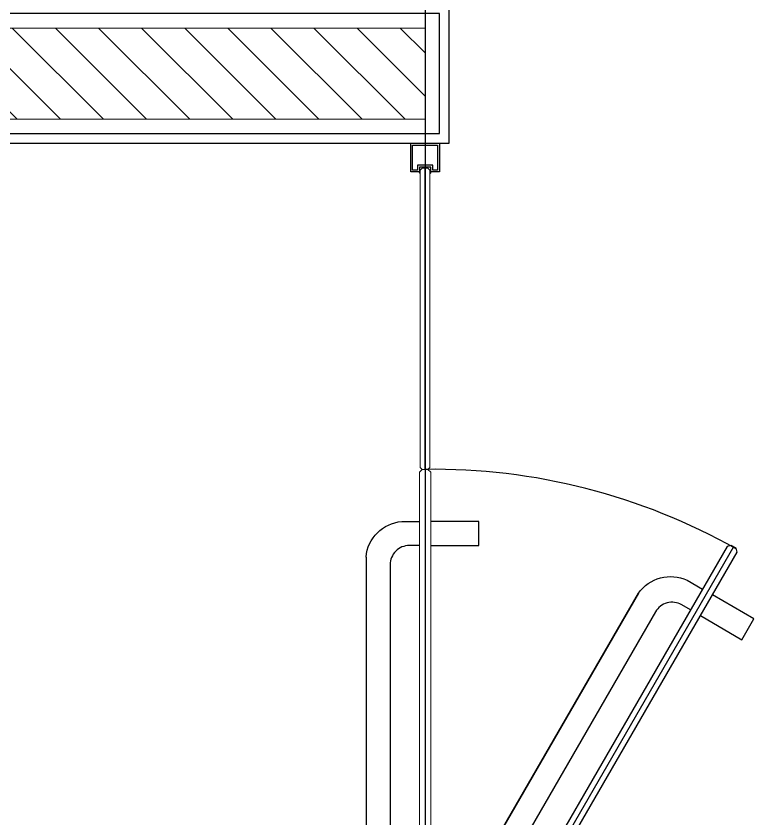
# Model space of a CAD drawing. Header units: millimetres. Extents: x -343543 to 400519, y -115663 to 104219.
# Drawn here: x -306190 to -305421, y 4756 to 5592 of the extents above; entities that cross this region are included whole.
import ezdxf

# ---------------------------------------------------------------- set-up
doc = ezdxf.new("R2010")
doc.units = ezdxf.units.MM
doc.layers.get('0').update_dxf_attribs({"color": 231, "lineweight": 0})
for name, color, linetype, lineweight in [('A-SYMBOLS', 10, 'Continuous', 13), ('XREF MAT BANG TUONG XAY$0$01.Xref _MB T1$0$A-DOOR', 8, 'Continuous', 9), ('XREF MAT BANG TUONG XAY$0$01.Xref _MB T1$0$A-TEXT', 8, 'Continuous', 25), ('XREF MAT BANG TUONG XAY$0$A-WALL-INT', 8, 'Continuous', 9)]:
    doc.layers.add(name, color=color, linetype=linetype, lineweight=lineweight)
for name, color, linetype in [('XREF MAT BANG TUONG XAY$0$A-FNSH', 8, 'Continuous'), ('XREF MAT BANG TUONG XAY$0$A-FURN', 8, 'Continuous'), ('XREF MAT BANG TUONG XAY$0$A-PATT', 8, 'Continuous'), ('XREF MAT BANG TUONG XAY$0$FF-FURN', 8, 'Continuous')]:
    doc.layers.add(name, color=color, linetype=linetype)

# ---------------------------------------------------------------- blocks, each defined once
blk = doc.blocks.new('XREF MAT BANG TUONG XAY$0$YLD.Studio-04-126')
at = {"layer": 'XREF MAT BANG TUONG XAY$0$01.Xref _MB T1$0$A-DOOR', "color": 8}
blk.add_lwpolyline([(4.39, -7.99), (6, -9.58), (6, -637), (3, -640), (-3, -640), (-6, -637), (-6, -9.58), (-4.4, -8)], close=True, dxfattribs=at)
at = {"layer": 'XREF MAT BANG TUONG XAY$0$FF-FURN', "color": 8}
blk.add_line((0, -640), (0, -8), dxfattribs=at)
for points in [[(6, -60), (10, -60), (10, 0), (-10, 0), (-10, -60), (-6, -60)], [(-6.02, -560.59), (-56.02, -560.59), (-56.02, -585.59), (-6, -585.59)]]:
    blk.add_lwpolyline(points, dxfattribs=at)
for points in [[(-6, -25), (-9, -25), (-9, -5), (9, -5), (9, -25), (6, -25), (6, -8), (-6, -8)], [(-29, -136.33), (-29, -170.13), (-25, -170.13), (-25, -136.33)], [(-25, -165.73), (-6, -165.73), (-6, -140.73), (-25, -140.73)]]:
    blk.add_lwpolyline(points, close=True, dxfattribs=at)
for points in [[(61.49, -548.55), (61.49, -177.77, 0.368054), (24.35, -140.73), (6, -140.73)], [(6, -560.59), (16.49, -560.59, 0.414214), (36.49, -540.59), (36.49, -185.73, 0.414214), (16.49, -165.73), (6, -165.73)], [(61.49, -548.55, -0.36855), (24.35, -585.59), (6, -585.59)]]:
    blk.add_lwpolyline(points, format="xyb", dxfattribs=at)
blk = doc.blocks.new('XREF MAT BANG TUONG XAY$0$YLD.Studio-04-132')
at = {"layer": 'XREF MAT BANG TUONG XAY$0$FF-FURN', "color": 8}
blk.add_lwpolyline([(-6, 25), (6, 25), (6, 30), (15, 30), (15, 0), (-15, 0), (-15, 30), (-6, 30), (-6, 25)], dxfattribs=at)
blk.add_lwpolyline([(-8, 23), (8, 23), (8, 28), (13, 28), (13, 2), (-13, 2), (-13, 28), (-8, 28)], close=True, dxfattribs=at)
for centre, start, end in [((-4.79, 30.32), 99.56402, 194.92417), ((4.79, 30.32), 345.07583, 80.43598)]:
    blk.add_arc(centre, 1.25, start, end, dxfattribs=at)
blk = doc.blocks.new('XREF MAT BANG TUONG XAY$0$YLD.Studio-04-207')
at = {"layer": 'XREF MAT BANG TUONG XAY$0$FF-FURN', "color": 8, "ltscale": 150}
for p, q in [((-39.99, -51.96), (-9.99, 0)), ((-9.99, 0), (7.33, -10)), ((-321.33, -559.26), (-5.33, -11.93)), ((-22.67, -61.96), (7.33, -10)), ((-39.99, -51.96), (-36.52, -53.96)), ((-26.13, -59.96), (-22.67, -61.96))]:
    blk.add_line(p, q, dxfattribs=at)
for points in [[(-8.63, -29.65), (-6.03, -31.15), (3.97, -13.83), (-11.62, -4.83), (-21.62, -22.15), (-19.02, -23.65), (-10.52, -8.93), (-0.13, -14.93)], [(-9.13, -9.72), (-11.32, -10.3), (-325.02, -553.66), (-323.93, -557.76), (-318.73, -560.76), (-314.63, -559.66), (-1.64, -17.54), (-2.73, -13.44)]]:
    blk.add_lwpolyline(points, close=True, dxfattribs=at)
at = {"layer": 'XREF MAT BANG TUONG XAY$0$FF-FURN', "color": 8, "ltscale": 100}
blk.add_lwpolyline([(-105.84, -136.02), (-89.39, -145.52), (-76.89, -123.87), (-93.34, -114.37)], close=True, dxfattribs=at)
at = {"layer": 'XREF MAT BANG TUONG XAY$0$FF-FURN', "color": 8, "ltscale": 150}
for points in [[(-222.35, -510.81), (-36.96, -189.7, 0.368054), (-50.6, -139.05), (-66.5, -129.87)], [(-276.43, -493.49), (-267.34, -498.74, 0.414214), (-240.02, -491.41), (-62.59, -184.09, 0.414214), (-69.91, -156.77), (-79, -151.52)], [(-36.96, -189.7), (-222.35, -510.81, -0.368054), (-273.04, -524.31), (-288.93, -515.14)]]:
    blk.add_lwpolyline(points, format="xyb", dxfattribs=at)
at = {"layer": 'XREF MAT BANG TUONG XAY$0$FF-FURN', "color": 8, "ltscale": 100}
blk.add_lwpolyline([(-286.82, -487.48), (-330.09, -462.44), (-342.61, -484.08), (-299.32, -509.13)], dxfattribs=at)
at = {"layer": 'XREF MAT BANG TUONG XAY$0$FF-FURN', "color": 8, "ltscale": 150}
blk.add_arc((-8.47, 1.47), 641.53, 240.52614, 270.75663, dxfattribs=at)
blk = doc.blocks.new('*U225')
at = {"layer": 'XREF MAT BANG TUONG XAY$0$A-PATT'}
h = blk.add_hatch(dxfattribs=at)
h.set_pattern_fill('ANSI31', color=8, scale=10)
h.set_pattern_definition([(45, (36641.79, -11178.564), (-22.45064, 22.45064), [])])
h.paths.add_polyline_path([(-38.7, 47.5), (1156.3, 47.5), (1156.3, -47.5), (-38.7, -47.5)])
at = {"layer": 'XREF MAT BANG TUONG XAY$0$A-WALL-INT', "color": 8}
blk.add_lwpolyline([(-38.7, 47.5), (1156.3, 47.5), (1156.3, -47.5), (-38.7, -47.5)], close=True, dxfattribs=at)
blk = doc.blocks.new('XREF MAT BANG TUONG XAY$0$01.Xref _MB T1$0$Phong tam')
at = {"color": 8}
blk.add_line((-1405, 2120), (-1405, 2434), dxfattribs=at)
at = {"layer": 'XREF MAT BANG TUONG XAY$0$01.Xref _MB T1$0$A-DOOR', "color": 8, "elevation": 0}
blk.add_lwpolyline([(-1402, 2434), (-1408, 2434), (-1410, 2432), (-1410, 2122), (-1408, 2120), (-1402, 2120), (-1400, 2122), (-1400, 2432)], close=True, dxfattribs=at)
at = {"layer": 'XREF MAT BANG TUONG XAY$0$A-FURN', "color": 8}
blk.add_line((-1405, 6990), (-1405, 1455), dxfattribs=at)
blk.add_line((-1405, 6990), (-1405, 1455), dxfattribs=at)
blk.add_line((-1405, 6990), (-1405, 1455), dxfattribs=at)
at = {"color": 8, "xscale": -1, "rotation": 180}
for name, p in [('XREF MAT BANG TUONG XAY$0$YLD.Studio-04-132', (-1405, 2460)), ('XREF MAT BANG TUONG XAY$0$YLD.Studio-04-207', (-1405, 1480))]:
    blk.add_blockref(name, p, dxfattribs=at)
at = {"layer": 'XREF MAT BANG TUONG XAY$0$01.Xref _MB T1$0$A-DOOR', "color": 8, "xscale": -1, "rotation": 180}
blk.add_blockref('XREF MAT BANG TUONG XAY$0$YLD.Studio-04-126', (-1405, 1480), dxfattribs=at)
at = {"layer": 'XREF MAT BANG TUONG XAY$0$A-FURN', "color": 8, "rotation": 180}
blk.add_blockref('*U225', (-248.7, 2532.5), dxfattribs=at)
blk = doc.blocks.new('01.Xref _MB T1')
at = {"layer": 'XREF MAT BANG TUONG XAY$0$A-FNSH', "color": 8}
for points in [[(31630.0013, 4480.00014), (31630.0013, 5459.99999), (32825.00096, 5459.99999), (32825.00096, 5604.99999), (31630.0013, 5604.99999), (31630.0013, 6584.99999), (32825.0013, 6584.99999), (32825.0013, 6729.99999), (31630.0013, 6729.99999), (31630.0013, 7709.99999), (32825.00071, 7709.99999), (32825.00071, 7854.99999), (31630.0013, 7854.99999), (31630.0013, 8834.99999), (32825.00067, 8834.99999), (32825.00067, 8979.99999), (31630.00143, 8980.00015), (31630.01054, 9964.99999), (32975.0013, 9964.99999), (32975.0013, 10224.99999), (31620.00486, 10224.99999)], [(31620.0013, 4470.00014), (31620.0013, 5469.99999), (32815.00096, 5469.99999), (32815.00096, 5594.99999), (31620.0013, 5594.99999), (31620.0013, 6594.99999), (32815.0013, 6594.99999), (32815.0013, 6719.99999), (31620.0013, 6719.99999), (31620.0013, 7719.99999), (32815.00071, 7719.99999), (32815.00071, 7844.99999), (31620.0013, 7844.99999), (31620.0013, 8844.99999), (32815.00067, 8844.99999), (32815.00067, 8969.99999), (31620.00134, 8970.00015), (31620.01063, 9974.99999), (32965.0013, 9974.99999), (32965.0013, 10214.99999), (31620.00671, 10214.99999)]]:
    blk.add_lwpolyline(points, dxfattribs=at)
at = {"layer": 'XREF MAT BANG TUONG XAY$0$01.Xref _MB T1$0$A-TEXT', "color": 8, "xscale": -1}
blk.add_blockref('XREF MAT BANG TUONG XAY$0$01.Xref _MB T1$0$Phong tam', (31395.0001, 2999.99999), dxfattribs=at)

msp = doc.modelspace()

# ---------------------------------------------------------------- block references
at = {"layer": 'A-SYMBOLS'}
msp.add_blockref('01.Xref _MB T1', (-338563.48, 0), dxfattribs=at)

doc.saveas('drawing.dxf')
